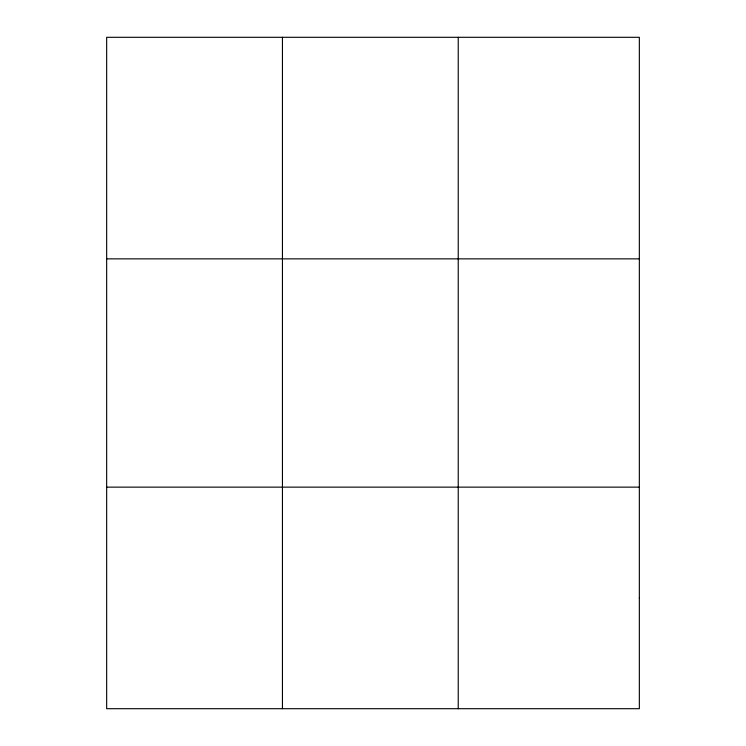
<?xml version="1.0" encoding="UTF-8"?>
<svg xmlns="http://www.w3.org/2000/svg" width="746" height="746" viewBox="0 0 746 746"><rect width="100%" height="100%" fill="white"/><g stroke="black" fill="none" stroke-linecap="round" stroke-linejoin="round"><path stroke-width="1.12" d="M282.445 708.7L282.445 37.3M458.23 708.7L458.23 37.3M106.659 258.862L639.341 258.862M106.659 487.138L639.341 487.138M639.341 597.919L639.341 708.7L106.659 708.7L106.659 37.3L639.341 37.3L639.341 597.919"/></g></svg>
